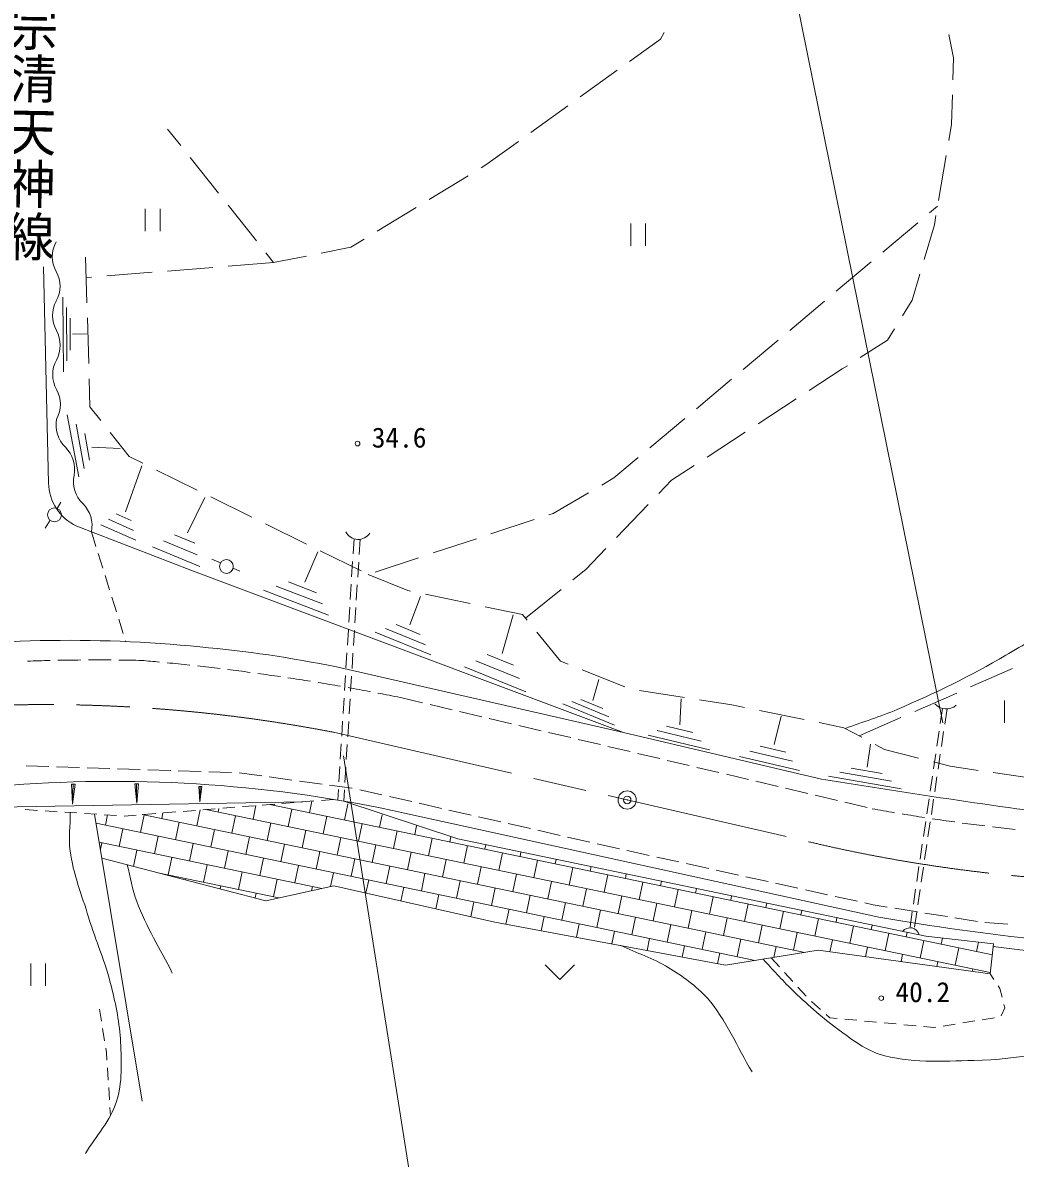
# Model space of a CAD drawing. Units: millimetres, scale not verified. Extents: x 40000 to 680000, y 20000 to 380000.
# Drawn here: x 300226 to 365426, y 236495 to 311092 of the extents above; entities that cross this region are included whole.
import ezdxf
from ezdxf.enums import TextEntityAlignment as Align

# ---------------------------------------------------------------- set-up
doc = ezdxf.new("R2010")
doc.units = ezdxf.units.MM
doc.header["$LTSCALE"] = 1000
doc.header["$PDMODE"] = 32
doc.header["$PDSIZE"] = 500
doc.linetypes.add('CHAIN', pattern=[18.5, 12, -1.5, 3.5, -1.5])
doc.layers.add('M-BGD', color=7, linetype='Continuous', lineweight=13)
doc.layers.add('M-BMK', color=2, linetype='CHAIN', lineweight=13)
doc.styles.add('@ＭＳ ゴシック', font='')
doc.styles.add('ＭＳ ゴシック', font='')
doc.styles.get('@ＭＳ ゴシック').set_extended_font_data('@MS Gothic')
doc.styles.get('ＭＳ ゴシック').set_extended_font_data('MS Gothic')

# ---------------------------------------------------------------- blocks, each defined once
blk = doc.blocks.new('ﾌﾟﾛｯﾄﾏｰｸ-02')
at = {"color": 1, "linetype": 'Continuous', "lineweight": 13}
blk.add_circle((0, 0), 0.5, dxfattribs=at)

msp = doc.modelspace()

# ---------------------------------------------------------------- linework, layer by layer
at = {"layer": 'M-BGD'}
for p, q in [((344847, 343317), (360665, 265105)), ((342371, 310445), (342124, 310018)), ((342124, 310018), (340091, 308552)), ((361378, 308792), (361067, 310316)), ((361334, 307348), (361378, 308792)), ((339280, 307967), (336847, 306213)), ((361245, 304422), (361303, 306348)), ((336035, 305628), (333602, 303873)), ((361063, 303365), (361245, 304422)), ((310609, 303019), (309746, 304105)), ((332791, 303289), (330650, 301746)), ((313097, 299887), (311231, 302236)), ((360386, 299422), (360894, 302379)), ((330650, 301746), (330342, 301558)), ((329488, 301038), (326925, 299477)), ((308275, 298863), (308275, 297405)), ((309247, 298863), (309247, 297405)), ((315585, 296756), (313719, 299104)), ((326071, 298957), (323509, 297396)), ((359797, 298596), (360319, 299035)), ((360110, 297818), (360217, 298437)), ((340162, 297896), (340162, 296438)), ((341134, 297896), (341134, 296438)), ((356733, 296025), (359031, 297953)), ((359444, 295541), (360110, 297818)), ((321778, 296342), (319842, 295960)), ((322655, 296876), (321778, 296342)), ((304359, 295700), (304445, 292701)), ((316708, 295342), (316207, 295973)), ((318861, 295767), (316708, 295342)), ((301591, 295062), (301924, 280854)), ((308734, 294698), (305744, 294457)), ((312721, 295020), (309731, 294779)), ((316708, 295342), (313718, 295100)), ((353670, 293453), (355967, 295382)), ((304747, 294377), (304398, 294349)), ((358660, 292865), (359162, 294582)), ((302901, 288166), (302866, 293069)), ((350606, 290881), (352904, 292810)), ((358018, 291838), (358660, 292865)), ((303125, 288872), (303100, 292374)), ((303348, 289577), (303333, 291679)), ((304474, 291702), (304561, 288703)), ((357025, 290247), (357489, 290989)), ((303494, 290631), (304409, 290651)), ((347542, 288309), (349840, 290238)), ((355236, 289101), (357025, 290247)), ((351879, 286926), (354057, 288346)), ((354057, 288346), (354394, 288562)), ((304589, 287704), (304643, 285861)), ((344479, 285737), (346777, 287666)), ((304643, 285861), (305357, 284951)), ((348528, 284742), (351041, 286380)), ((303913, 281251), (303154, 285325)), ((341415, 283165), (343713, 285094)), ((304269, 281807), (303727, 284717)), ((304624, 282363), (304299, 284109)), ((305975, 284165), (307211, 282592)), ((345177, 282558), (347690, 284196)), ((304771, 283218), (306627, 283113)), ((306984, 278955), (308061, 281979)), ((307211, 282592), (308107, 282150)), ((339064, 281191), (340649, 282522)), ((342850, 281041), (344339, 282012)), ((309005, 281709), (311696, 280383)), ((338261, 280723), (339064, 281191)), ((342003, 280159), (342850, 281041)), ((311055, 277575), (312181, 279911)), ((312593, 279941), (315284, 278615)), ((335062, 278856), (337397, 280219)), ((302735, 279599), (302486, 279181)), ((339233, 277274), (341310, 279438)), ((302029, 278417), (301711, 277884)), ((307504, 277746), (305861, 278472)), ((307356, 278399), (306371, 278834)), ((330981, 277511), (333830, 278451)), ((334780, 278764), (335062, 278856)), ((303775, 278018), (311280, 275133)), ((304741, 277647), (305040, 276693)), ((307652, 277094), (305352, 278109)), ((316181, 278174), (318872, 276848)), ((311691, 276147), (309481, 277056)), ((311530, 276913), (310204, 277458)), ((321990, 277195), (321928, 276197)), ((322389, 277159), (322326, 276161)), ((327182, 276259), (330031, 277198)), ((305189, 276216), (305488, 275261)), ((311851, 275381), (308758, 276653)), ((318751, 274336), (319602, 276342)), ((319769, 276406), (322461, 275080)), ((337213, 275171), (338540, 276553)), ((313220, 275603), (312647, 275843)), ((321896, 275698), (321834, 274700)), ((322295, 275662), (322233, 274664)), ((323383, 275007), (326233, 275946)), ((305638, 274784), (305936, 273830)), ((311280, 275133), (334261, 266511)), ((314490, 275073), (314041, 275260)), ((322921, 274854), (325522, 273787)), ((336368, 274492), (337213, 275171)), ((320321, 272176), (316048, 273822)), ((319923, 272912), (316871, 274088)), ((319525, 273649), (317694, 274354)), ((321803, 274201), (321740, 273203)), ((322201, 274165), (322139, 273167)), ((325522, 273787), (325706, 273748)), ((333250, 271986), (335588, 273865)), ((306086, 273353), (306384, 272398)), ((325661, 271539), (326356, 273391)), ((326685, 273545), (329622, 272934)), ((321709, 272704), (321647, 271705)), ((322108, 272668), (322045, 271670)), ((330602, 272730), (333060, 272219)), ((306534, 271921), (306833, 270967)), ((326328, 270911), (324762, 271551)), ((331728, 269655), (332443, 272206)), ((333060, 272219), (333369, 271840)), ((321616, 271206), (321553, 270208)), ((322014, 271171), (321952, 270173)), ((327024, 269558), (323370, 271052)), ((326676, 270234), (324066, 271302)), ((334001, 271065), (335562, 269150)), ((306982, 270490), (306997, 270441)), ((321522, 269709), (321460, 268711)), ((321921, 269674), (321858, 268676)), ((332472, 268879), (330746, 269580)), ((320842, 268772), (339695, 264466)), ((333265, 267137), (329237, 268771)), ((332868, 268008), (329991, 269175)), ((335562, 269150), (336054, 268954)), ((336983, 268584), (339770, 267473)), ((362494, 267462), (365241, 268667)), ((321429, 268212), (321366, 267214)), ((321827, 268176), (321765, 267178)), ((337675, 266573), (338080, 267954)), ((340732, 267227), (343697, 266766)), ((358831, 265854), (361578, 267060)), ((321335, 266715), (321273, 265717)), ((321734, 266679), (321671, 265681)), ((325034, 266766), (326494, 266421)), ((334261, 266511), (339695, 264466)), ((339103, 264952), (335706, 266353)), ((338719, 265497), (336293, 266498)), ((338335, 266043), (336879, 266643)), ((343388, 264959), (343483, 266678)), ((344685, 266612), (346802, 266282)), ((364727, 266559), (364727, 265101)), ((326981, 266307), (328441, 265962)), ((328928, 265848), (330388, 265504)), ((346802, 266282), (347642, 266111)), ((348622, 265911), (351562, 265313)), ((360643, 266042), (360496, 265053)), ((360942, 266012), (360795, 265023)), ((321241, 265218), (321179, 264220)), ((321640, 265182), (321578, 264184)), ((330874, 265389), (332334, 265045)), ((332821, 264930), (334281, 264586)), ((344238, 264467), (342507, 264879)), ((349580, 263680), (350038, 265544)), ((352542, 265113), (354173, 264781)), ((355169, 264246), (357916, 265452)), ((334768, 264471), (336228, 264127)), ((339695, 264466), (352698, 261408)), ((345345, 263332), (341305, 264295)), ((344791, 263899), (341906, 264587)), ((354173, 264781), (355349, 264149)), ((360423, 264558), (360275, 263569)), ((360721, 264528), (360574, 263539)), ((321148, 263721), (321085, 262723)), ((321546, 263685), (321484, 262687)), ((336714, 264012), (338174, 263668)), ((338661, 263553), (340121, 263209)), ((350348, 263173), (348659, 263566)), ((355690, 262196), (355908, 263709)), ((356230, 263676), (356842, 263347)), ((356842, 263347), (359075, 262775)), ((321299, 262939), (326731, 228602)), ((340608, 263094), (342068, 262750)), ((342554, 262635), (344014, 262291)), ((351245, 261980), (347305, 262896)), ((350796, 262576), (347982, 263231)), ((360202, 263074), (360055, 262085)), ((360501, 263045), (360354, 262056)), ((300452, 262276), (301951, 262227)), ((302451, 262211), (303950, 262162)), ((304450, 262146), (305949, 262097)), ((306449, 262081), (307948, 262032)), ((308447, 262016), (309947, 261967)), ((310446, 261951), (311946, 261902)), ((312445, 261886), (313945, 261837)), ((321054, 262224), (320992, 261226)), ((321453, 262188), (321390, 261190)), ((344501, 262177), (345961, 261832)), ((357299, 261272), (353901, 261859)), ((356673, 261767), (354635, 262120)), ((360044, 262528), (361144, 262246)), ((361144, 262246), (362989, 261975)), ((307591, 261098), (307831, 261098)), ((307591, 261098), (307728, 259831)), ((307711, 261098), (307728, 259831)), ((307831, 261098), (307728, 259831)), ((314444, 261819), (315930, 261616)), ((316426, 261548), (317912, 261344)), ((318407, 261276), (319893, 261072)), ((346448, 261718), (347907, 261374)), ((348394, 261259), (349854, 260915)), ((357924, 260776), (353167, 261599)), ((359981, 261591), (359834, 260602)), ((360280, 261561), (360133, 260572)), ((363978, 261830), (366946, 261393)), ((303435, 261063), (303665, 261067)), ((303435, 261063), (303492, 259764)), ((303665, 261067), (303492, 259764)), ((303550, 261065), (303492, 259764)), ((311785, 260918), (311984, 260912)), ((311785, 260918), (311855, 259906)), ((311885, 260915), (311855, 259906)), ((311984, 260912), (311855, 259906)), ((320389, 261004), (321875, 260800)), ((320961, 260727), (320917, 260024)), ((321359, 260691), (321313, 259956)), ((322364, 260698), (323827, 260366)), ((350341, 260800), (351801, 260456)), ((297929, 259558), (318626, 259911)), ((314660, 259596), (315457, 259659)), ((315549, 259667), (315361, 258762)), ((315956, 259699), (316753, 259762)), ((363920, 249867), (316452, 259738)), ((316772, 259764), (316753, 259676)), ((317252, 259802), (318049, 259865)), ((318547, 259905), (319345, 259968)), ((319218, 259958), (319059, 259196)), ((319843, 260008), (320637, 260071)), ((321313, 259956), (328799, 257477)), ((321585, 259770), (321366, 258716)), ((324314, 260255), (325777, 259923)), ((326265, 259813), (327727, 259481)), ((352287, 260341), (353747, 259997)), ((354234, 259882), (355694, 259538)), ((359761, 260107), (359614, 259118)), ((360060, 260077), (359913, 259088)), ((300398, 259398), (301196, 259347)), ((301695, 259314), (302493, 259263)), ((302992, 259230), (303791, 259179)), ((304290, 259146), (305088, 259095)), ((308070, 240258), (304945, 259104)), ((305587, 259062), (306385, 259011)), ((305797, 259049), (305657, 258374)), ((306884, 258979), (306886, 258978)), ((306886, 258978), (307682, 259042)), ((308203, 259048), (307963, 257895)), ((351603, 250023), (308081, 259073)), ((308180, 259081), (308978, 259145)), ((309433, 259181), (309356, 258808)), ((309476, 259184), (310274, 259248)), ((310772, 259287), (311569, 259350)), ((311879, 259375), (311662, 258329)), ((312068, 259390), (312865, 259453)), ((363781, 248693), (312266, 259406)), ((313103, 259472), (313055, 259242)), ((313364, 259493), (314161, 259556)), ((314208, 259002), (313968, 257849)), ((317906, 259436), (317667, 258283)), ((320213, 258956), (319973, 257803)), ((323841, 259053), (323672, 258237)), ((325301, 259170), (356454, 252333)), ((328215, 259370), (329678, 259038)), ((330165, 258928), (331628, 258596)), ((348348, 249497), (305045, 258502)), ((306810, 258135), (306570, 256982)), ((310509, 258568), (310269, 257415)), ((316514, 258522), (316274, 257369)), ((322519, 258477), (322279, 257324)), ((326098, 258336), (325978, 257757)), ((332116, 258485), (333579, 258153)), ((359540, 258623), (359393, 257634)), ((359839, 258594), (359692, 257604)), ((309116, 257655), (308876, 256502)), ((312815, 258089), (312575, 256936)), ((315121, 257609), (314881, 256456)), ((318820, 258043), (318580, 256890)), ((321126, 257563), (320886, 256410)), ((324825, 257997), (324585, 256844)), ((327131, 257518), (326891, 256365)), ((328355, 257619), (328284, 257278)), ((328799, 257477), (359552, 251082)), ((334066, 258042), (335529, 257710)), ((336017, 257600), (337479, 257268)), ((319877, 254214), (305252, 257256)), ((305417, 257221), (305328, 256793)), ((307723, 256742), (307500, 255667)), ((311422, 257176), (311182, 256023)), ((313728, 256696), (313488, 255543)), ((317427, 257130), (317187, 255977)), ((319733, 256650), (319493, 255497)), ((323432, 257084), (323192, 255931)), ((329437, 257038), (329197, 255885)), ((330651, 257092), (330590, 256798)), ((332957, 256613), (332896, 256319)), ((337967, 257157), (339430, 256825)), ((339917, 256714), (340051, 256684)), ((340051, 256684), (341382, 256391)), ((359320, 257140), (359173, 256151)), ((359618, 257110), (359471, 256121)), ((316191, 253417), (305426, 256204)), ((310029, 256262), (309790, 255109)), ((316034, 256216), (315794, 255063)), ((322039, 256171), (321799, 255018)), ((325738, 256604), (325498, 255451)), ((328044, 256125), (327804, 254972)), ((331743, 256558), (331503, 255405)), ((334049, 256079), (333809, 254926)), ((335263, 256133), (335202, 255839)), ((341870, 256283), (343335, 255960)), ((317043, 253601), (309104, 255252)), ((312335, 255783), (312096, 254630)), ((314641, 255303), (314402, 254150)), ((318340, 255737), (318100, 254584)), ((320646, 255257), (320455, 254339)), ((324345, 255691), (324105, 254538)), ((326651, 255211), (326411, 254058)), ((330350, 255645), (330110, 254492)), ((332656, 255166), (332416, 254013)), ((336355, 255599), (336115, 254446)), ((337569, 255654), (337508, 255360)), ((339875, 255174), (339814, 254880)), ((343824, 255853), (345288, 255530)), ((345777, 255422), (347241, 255100)), ((359099, 255656), (358952, 254667)), ((359398, 255626), (359251, 254637)), ((310943, 254870), (310924, 254781)), ((313249, 254390), (313207, 254189)), ((320661, 254384), (316191, 253417)), ((316947, 254824), (316708, 253671)), ((331234, 252016), (320661, 254384)), ((322952, 254778), (322772, 253911)), ((328957, 254732), (328717, 253579)), ((334962, 254686), (334722, 253533)), ((338661, 255120), (338421, 253967)), ((340967, 254640), (340727, 253487)), ((342181, 254695), (342120, 254400)), ((347730, 254992), (349195, 254669)), ((349683, 254562), (351148, 254239)), ((315555, 253910), (315490, 253598)), ((319253, 254344), (319196, 254067)), ((325258, 254298), (325071, 253396)), ((327564, 253819), (327369, 252881)), ((331263, 254252), (331023, 253099)), ((333569, 253773), (333329, 252620)), ((337268, 254207), (337028, 253054)), ((339574, 253727), (339334, 252574)), ((343273, 254161), (343033, 253008)), ((344487, 254215), (344426, 253921)), ((345579, 253681), (345339, 252528)), ((346793, 253736), (346732, 253441)), ((351636, 254131), (353101, 253808)), ((353589, 253701), (355054, 253378)), ((358878, 254172), (358731, 253183)), ((359177, 254142), (359030, 253153)), ((329870, 253339), (329668, 252367)), ((335875, 253293), (335635, 252140)), ((341880, 253247), (341640, 252094)), ((347885, 253202), (347645, 252049)), ((349099, 253256), (349038, 252962)), ((355542, 253270), (356094, 253149)), ((356094, 253149), (357017, 253001)), ((357511, 252922), (358992, 252686)), ((332176, 252860), (331972, 251878)), ((334482, 252380), (334288, 251445)), ((338181, 252814), (337941, 251661)), ((340487, 252334), (340247, 251181)), ((344186, 252768), (343946, 251615)), ((346492, 252288), (346252, 251135)), ((350191, 252722), (349951, 251569)), ((351405, 252776), (351344, 252482)), ((352497, 252242), (352257, 251089)), ((353711, 252297), (353650, 252003)), ((358658, 252689), (358511, 251699)), ((358957, 252659), (358810, 251670)), ((359486, 252607), (360967, 252370)), ((361461, 252291), (362942, 252054)), ((346394, 249181), (331234, 252016)), ((336788, 251901), (336604, 251012)), ((339094, 251421), (338919, 250578)), ((342793, 251855), (342553, 250702)), ((348798, 251809), (348558, 250656)), ((354803, 251763), (354563, 250610)), ((356017, 251817), (355956, 251523)), ((363436, 251979), (364933, 251879)), ((341400, 250941), (341235, 250145)), ((345099, 251375), (344860, 250222)), ((347405, 250896), (347166, 249743)), ((351104, 251329), (350864, 250176)), ((353410, 250850), (353246, 250059)), ((357109, 251283), (356869, 250130)), ((358323, 251338), (358262, 251044)), ((359415, 250804), (359175, 249651)), ((359552, 251082), (364005, 250582)), ((360650, 250959), (360568, 250564)), ((363001, 250694), (362874, 250085)), ((343707, 250462), (343551, 249712)), ((346013, 249982), (345866, 249279)), ((352481, 250165), (346394, 249181)), ((349711, 250416), (349561, 249693)), ((363771, 248614), (352481, 250165)), ((355716, 250370), (355585, 249738)), ((361721, 250324), (361481, 249171)), ((364005, 250582), (363771, 248614)), ((300754, 249282), (300754, 247824)), ((301726, 249282), (301726, 247824)), ((334546, 249195), (335506, 248235)), ((335506, 248235), (336466, 249195)), ((348319, 249503), (348316, 249491)), ((349399, 249666), (349937, 249075)), ((358022, 249891), (357924, 249417)), ((360328, 249411), (360263, 249096)), ((350274, 248705), (350812, 248113)), ((362634, 248931), (362602, 248774)), ((364019, 248238), (363771, 248614)), ((351149, 247744), (351687, 247152)), ((364403, 247657), (364294, 247821)), ((364554, 247073), (364403, 247657)), ((305264, 246293), (305393, 245504)), ((352037, 246796), (352635, 246265)), ((364509, 245843), (364736, 246373)), ((364736, 246373), (364680, 246589)), ((353009, 245932), (353246, 245722)), ((353246, 245722), (353727, 245678)), ((354225, 245631), (355022, 245558)), ((355519, 245512), (356316, 245438)), ((361976, 245390), (362766, 245515)), ((363260, 245594), (364050, 245720)), ((305474, 245011), (305603, 244221)), ((356814, 245392), (357610, 245318)), ((358108, 245272), (358905, 245198)), ((359403, 245152), (360083, 245089)), ((360083, 245089), (360198, 245107)), ((360692, 245185), (361482, 245311)), ((305684, 243728), (305731, 243442)), ((305731, 243442), (305763, 242932)), ((305795, 242433), (305845, 241635)), ((305877, 241136), (305928, 240338)), ((305959, 239839), (305993, 239303))]:
    msp.add_line(p, q, dxfattribs=at)
for centre, radius in [((302315, 278765), 450), ((313605, 275370), 450), ((339933, 260035), 600)]:
    msp.add_circle(centre, radius, dxfattribs=at)
for centre, radius, start, end in [((304176, 295724), 2004, 151.25283, 209.10301), ((300674, 293775), 2004, 331.25283, 29.10301), ((304188, 291847), 2004, 151.25283, 209.10301), ((300686, 289898), 2004, 331.25283, 29.10301), ((304200, 287970), 2004, 151.25283, 209.10301), ((300698, 286020), 2004, 331.25283, 29.10301), ((304417, 284648), 2004, 168.2239, 226.07408), ((301636, 281761), 2004, 348.2239, 46.07408), ((305560, 280943), 2004, 168.2239, 226.07408), ((305137, 280929), 3214, 181.35225, 244.9321), ((302779, 278056), 2004, 348.2239, 46.07408), ((322269, 278067), 916, 206.98407, 326.99036), ((303319, 185601), 84920, 84.22082, 98.40047), ((304716, 190162), 80247, 78.40723, 84.88552), ((305087, 140763), 128471, 91.35872, 92.02769), ((305087, 140763), 128471, 90.46675, 91.13573), ((305087, 140763), 128471, 89.57479, 90.24376), ((305087, 140763), 128471, 88.68283, 89.3518), ((294656, 115261), 154521, 84.59457, 85.03075), ((294656, 115261), 154521, 83.85298, 84.40918), ((294656, 115261), 154521, 83.11139, 83.66758), ((294656, 115261), 154521, 82.36979, 82.92599), ((294656, 115261), 154521, 81.6282, 82.18439), ((294656, 115261), 154521, 80.8866, 81.4428), ((294656, 115261), 154521, 80.14501, 80.70121), ((294656, 115261), 154521, 79.40342, 79.95961), ((294656, 115261), 154521, 78.66182, 79.21802), ((360891, 267014), 1004, 221.86947, 310.63821), ((306182, 172675), 88583, 77.53538, 94.33547), ((432444, 743572), 488715, 260.60875, 262.72718), ((379211, 386373), 129014, 259.64451, 260.31067), ((379211, 386373), 129014, 260.53272, 261.19888), ((379211, 386373), 129014, 261.42094, 262.0871), ((379211, 386373), 129014, 262.30915, 262.97531), ((379211, 386373), 129014, 263.19736, 263.86352), ((383400, 406902), 156900, 260.11111, 267.99149), ((358517, 251014), 624, 14.73892, 141.76611), ((383400, 406902), 157700, 262.92761, 268.00537)]:
    msp.add_arc(centre, radius, start, end, dxfattribs=at)
for points, knots in [([(395533, 346269), (395649, 345641), (395840, 345022), (395883, 344385), (395989, 342808), (395844, 341217), (395649, 339648), (395259, 336509), (394488, 333426), (393781, 330343), (392042, 322754), (390046, 315225), (387944, 307729), (387292, 305402), (386682, 303057), (385843, 300791), (385164, 298956), (384482, 297098), (383475, 295421), (382660, 294063), (381797, 292648), (380540, 291685), (379322, 290753), (377570, 290751), (376304, 289884), (375830, 289560), (375419, 289130), (375103, 288650), (374224, 287313), (373846, 285706), (373269, 284214), (372087, 281160), (371338, 277932), (369933, 274975), (369405, 273862), (368872, 272708), (368032, 271806), (367134, 270842), (365928, 270212), (364797, 269538), (362518, 268181), (360112, 267035), (357676, 265986), (356561, 265506), (355397, 265153), (354257, 264736)], [0, 0, 0, 0, 1, 1, 1, 2, 2, 2, 3, 3, 3, 4, 4, 4, 5, 5, 5, 6, 6, 6, 7, 7, 7, 8, 8, 8, 9, 9, 9, 10, 10, 10, 11, 11, 11, 12, 12, 12, 13, 13, 13, 14, 14, 14, 15, 15, 15, 15]), ([(303354, 259207), (303348, 258370), (303227, 257525), (303338, 256696), (303538, 255197), (304116, 253773), (304555, 252326), (305020, 250792), (305674, 249314), (306056, 247757), (306349, 246564), (306598, 245348), (306656, 244121), (306718, 242819), (306779, 241463), (306389, 240219), (305994, 238958), (305033, 237951), (304355, 236817)], [0, 0, 0, 0, 1, 1, 1, 2, 2, 2, 3, 3, 3, 4, 4, 4, 5, 5, 5, 6, 6, 6, 6]), ([(307092, 255773), (307300, 254970), (307426, 254141), (307715, 253364), (308327, 251725), (309272, 250229), (310050, 248662)], [0, 0, 0, 0, 1, 1, 1, 2, 2, 2, 2]), ([(348859, 249579), (349490, 248912), (350089, 248212), (350753, 247578), (351687, 246684), (352642, 245803), (353688, 245043), (354571, 244400), (355448, 243671), (356489, 243342), (358466, 242716), (360621, 242887), (362693, 242925), (365705, 242980), (368676, 243672), (371682, 243859), (372770, 243926), (373867, 244033), (374951, 243925), (377139, 243707), (379203, 242727), (381388, 242491), (382881, 242330), (384406, 242288), (385891, 242508), (387779, 242787), (389594, 243465), (391378, 244142), (392806, 244684), (394174, 245376), (395530, 246077), (398139, 247423), (400692, 248880), (403185, 250429), (404427, 251201), (405606, 252068), (406816, 252888)], [0, 0, 0, 0, 1, 1, 1, 2, 2, 2, 3, 3, 3, 4, 4, 4, 5, 5, 5, 6, 6, 6, 7, 7, 7, 8, 8, 8, 9, 9, 9, 10, 10, 10, 11, 11, 11, 12, 12, 12, 12]), ([(339516, 250467), (340554, 249987), (341655, 249626), (342631, 249028), (343559, 248460), (344477, 247825), (345199, 247011), (346450, 245599), (347156, 243786), (348134, 242174)], [0, 0, 0, 0, 1, 1, 1, 2, 2, 2, 3, 3, 3, 3])]:
    msp.add_open_spline(points, degree=3, knots=knots, dxfattribs=at)
msp.add_point((339933, 260035), dxfattribs=at)
at = {"layer": 'M-BMK'}
msp.add_line((320650, 264480), (351864, 257286), dxfattribs=at)
for centre, start, end in [((301660, 166300), 79.05299, 93.98424), ((374890, 354599), 256.68758, 266.49774)]:
    msp.add_arc(centre, 100000, start, end, dxfattribs=at)

# ---------------------------------------------------------------- block references
at = {"layer": 'M-BGD', "xscale": 300, "yscale": 300}
for p in [(322223, 283444), (356621, 247015)]:
    msp.add_blockref('ﾌﾟﾛｯﾄﾏｰｸ-02', p, dxfattribs=at)

# ---------------------------------------------------------------- texts
at = {"layer": 'M-BGD', "style": '@ＭＳ ゴシック', "width": 1.1}
msp.add_text('市道宗清天神線', height=2303, rotation=269.01, dxfattribs=at).set_placement((299034, 307463), align=Align.BOTTOM_CENTER)
at = {"layer": 'M-BGD', "style": 'ＭＳ ゴシック'}
for s, p in [('34.6', (324952, 282785)), ('40.2', (359351, 246356))]:
    msp.add_text(s, height=1320, dxfattribs=at).set_placement(p, align=Align.BOTTOM_CENTER)

doc.saveas('drawing.dxf')
